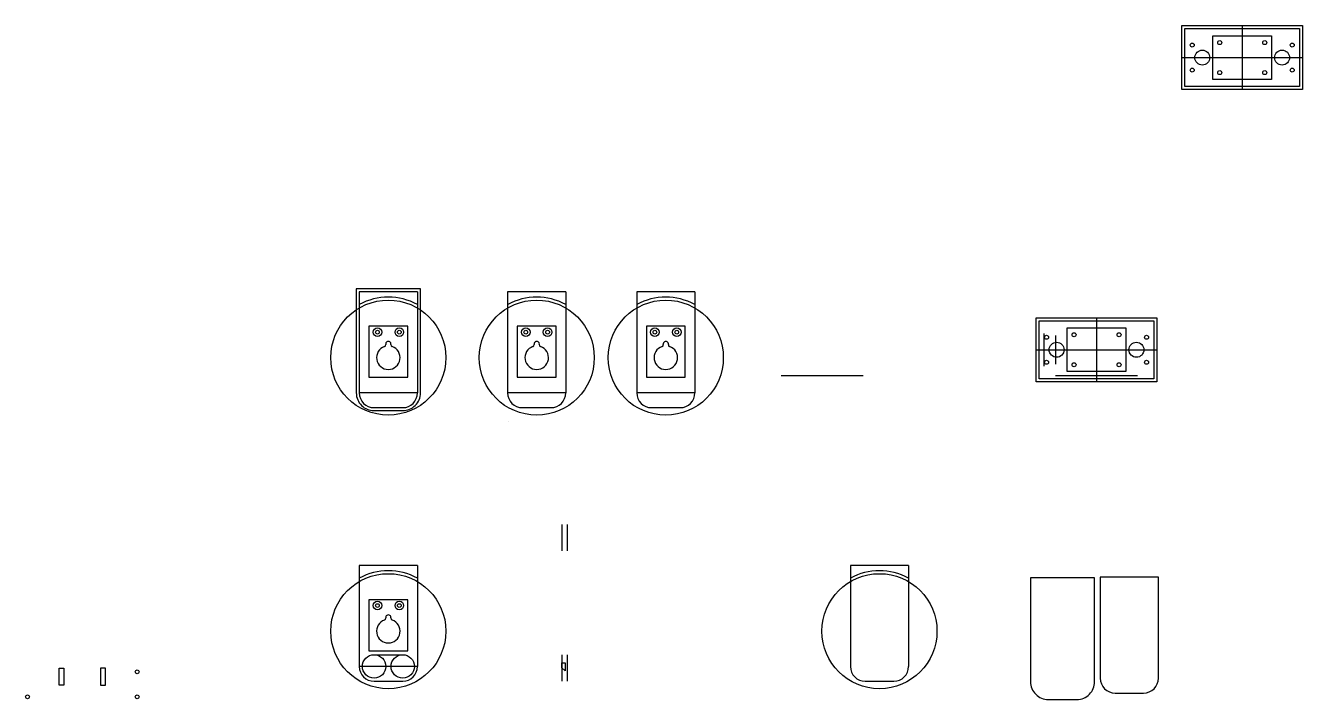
# Model space of a CAD drawing. Header units: millimetres. Extents: x 13 to 1035, y 12 to 1263.
# Drawn here: x 13 to 1035, y 12 to 551 of the extents above; entities outside this region: 2.
import ezdxf

# ---------------------------------------------------------------- set-up
doc = ezdxf.new("R2010")
doc.units = ezdxf.units.MM
doc.header["$MEASUREMENT"] = 0
doc.layers.add('Bottom_Anchor_Plate', color=7, linetype='Continuous', true_color=0x00b9db)
doc.layers.add('TPU Components', color=7, linetype='Continuous', true_color=0xf8ceb3)
doc.layers.add('Screw Holes', color=11, linetype='Continuous')

msp = doc.modelspace()

# ---------------------------------------------------------------- linework, layer by layer
for p, q in [((326.8, 337.6), (280.3, 337.6)), ((280.3, 337.6), (280.3, 256.8)), ((326.8, 337.6), (326.8, 256.8)), ((445.4, 337.6), (398.9, 337.6)), ((398.9, 337.6), (398.9, 256.8)), ((445.4, 337.6), (445.4, 256.8)), ((548.6, 337.6), (502.2, 337.6)), ((502.2, 337.6), (502.2, 256.8)), ((548.6, 337.6), (548.6, 256.8)), ((326.8, 256.8), (280.3, 256.8)), ((305.6, 256.8), (301.4, 256.8)), ((445.4, 256.8), (398.9, 256.8)), ((424.3, 256.8), (420.1, 256.8)), ((548.6, 256.8), (502.2, 256.8)), ((527.5, 256.8), (523.3, 256.8)), ((292.1, 245), (315, 245)), ((410.7, 245), (433.6, 245)), ((514, 245), (536.9, 245)), ((399.8, 233.8, 21.3), (399.8, 233.8, 10.1)), ((442.2, 151.5), (442.2, 130.4)), ((446.4, 151.5), (446.4, 130.4)), ((326.8, 118.8), (280.3, 118.8)), ((280.3, 118.8), (280.3, 38)), ((326.8, 118.8), (326.8, 38)), ((719.6, 118.8), (673.1, 118.8)), ((673.1, 118.8), (673.1, 38)), ((719.6, 118.8), (719.6, 38)), ((292.1, 47.3), (315, 47.3)), ((442.2, 47.3), (442.2, 26.2)), ((446.4, 47.3), (446.4, 26.2)), ((326.8, 38), (280.3, 38)), ((305.6, 38), (301.4, 38)), ((292.1, 26.2), (315, 26.2)), ((684.9, 26.2), (707.8, 26.2))]:
    msp.add_line(p, q)
for points in [[(329.2, 340), (277.9, 340), (277.9, 256.8, 0.414214), (292.1, 242.6), (315, 242.6, 0.414214), (329.2, 256.8)], [(868.4, 109), (817.1, 109), (817.1, 25.8, 0.414214), (831.3, 11.6), (854.2, 11.6, 0.414214), (868.4, 25.8)], [(919.4, 109.3), (872.9, 109.3), (872.9, 28.5, 0.414214), (884.7, 16.7), (907.6, 16.7, 0.414214), (919.4, 28.5)]]:
    msp.add_lwpolyline(points, format="xyb", close=True)
for points in [[(319.1, 310.2), (288, 310.2), (288, 269.4), (319.1, 269.4)], [(437.7, 310.2), (406.6, 310.2), (406.6, 269.4), (437.7, 269.4)], [(541, 310.2), (509.9, 310.2), (509.9, 269.4), (541, 269.4)], [(319.1, 91.4), (288, 91.4), (288, 50.6), (319.1, 50.6)], [(442.2, 36.8), (442.2, 41), (444.8, 41), (444.8, 34.4)]]:
    msp.add_lwpolyline(points, close=True)
for centre, radius in [((303.5, 285), 46), ((422.2, 285), 46), ((525.4, 285), 46), ((294.8, 305.4), 3.45), ((294.8, 305.4), 1.5), ((312.3, 305.4), 3.45), ((312.3, 305.4), 1.5), ((413.4, 305.4), 3.45), ((413.4, 305.4), 1.5), ((430.9, 305.4), 3.45), ((430.9, 305.4), 1.5), ((516.7, 305.4), 3.45), ((516.7, 305.4), 1.5), ((534.2, 305.4), 3.45), ((534.2, 305.4), 1.5), ((303.5, 66.2), 46), ((696.3, 66.2), 46), ((294.8, 86.7), 3.45), ((294.8, 86.7), 1.5), ((312.3, 86.7), 3.45), ((312.3, 86.7), 1.5), ((292.1, 38), 9.35), ((315, 38), 9.35)]:
    msp.add_circle(centre, radius)
for centre, radius, start, end in [((303.5, 285), 48.4, 61.3437, 118.6563), ((422.2, 285), 48.4, 61.3437, 118.6563), ((525.4, 285), 48.4, 61.3437, 118.6563), ((303.5, 295.9), 2.1, 349.7196, 190.2804), ((422.2, 295.9), 2.1, 349.7196, 190.2804), ((525.4, 295.9), 2.1, 349.7196, 190.2804), ((303.5, 285), 9.42, 108.6333, 71.3667), ((300.1, 295.3), 1.42, 288.6333, 10.2804), ((307, 295.3), 1.42, 169.7196, 251.3667), ((422.2, 285), 9.42, 108.6333, 71.3667), ((418.7, 295.3), 1.42, 288.6333, 10.2804), ((425.6, 295.3), 1.42, 169.7196, 251.3667), ((525.4, 285), 9.42, 108.6333, 71.3667), ((522, 295.3), 1.42, 288.6333, 10.2804), ((528.9, 295.3), 1.42, 169.7196, 251.3667), ((292.1, 256.8), 11.8, 180, 270), ((315, 256.8), 11.8, 270, 0), ((410.7, 256.8), 11.8, 180, 270), ((433.6, 256.8), 11.8, 270, 0), ((514, 256.8), 11.8, 180, 270), ((536.9, 256.8), 11.8, 270, 0), ((303.5, 66.2), 48.4, 61.3437, 118.6563), ((696.3, 66.2), 48.4, 61.3437, 118.6563), ((303.5, 66.2), 9.42, 108.6333, 71.3667), ((300.1, 76.5), 1.42, 288.6333, 10.2804), ((303.5, 77.1), 2.1, 349.7196, 190.2804), ((307, 76.5), 1.42, 169.7196, 251.3667), ((292.1, 38), 11.8, 180, 270), ((315, 38), 11.8, 270, 0), ((684.9, 38), 11.8, 180, 270), ((707.8, 38), 11.8, 270, 0)]:
    msp.add_arc(centre, radius, start, end)
at = {"layer": 'Bottom_Anchor_Plate'}
for p, q in [((827.9, 1236.8, 27.8), (827.9, 1263, 27.8)), ((827.9, 278.2, 27.8), (827.9, 304.4, 27.8)), ((837.3, 279.8, 24.7), (837.3, 302.7, 24.7)), ((837.2, 293.4, 15.4), (837.2, 289.2, 15.4)), ((683.2, 270.5, 15.4), (617.7, 270.5, 15.4)), ((902.7, 270.5, 15.4), (837.2, 270.5, 15.4))]:
    msp.add_line(p, q, dxfattribs=at)
at = {"layer": 'Screw Holes'}
for p, q in [((986.4, 550.7), (986.4, 499.4)), ((938.2, 525), (1034.6, 525)), ((869.9, 316.9, 106.8), (869.9, 265.7, 106.8)), ((821.7, 291.3, 106.8), (918.1, 291.3, 106.8)), ((40.3, 36.6), (44.1, 36.6)), ((40.3, 22.9), (40.3, 36.6)), ((44.1, 36.6), (44.1, 22.9)), ((77.2, 36.6), (73.4, 36.6)), ((73.4, 36.6), (73.4, 22.9)), ((77.2, 22.9), (77.2, 36.6)), ((44.1, 22.9), (40.3, 22.9)), ((73.4, 22.9), (77.2, 22.9))]:
    msp.add_line(p, q, dxfattribs=at)
for points in [[(938.2, 550.7), (1034.6, 550.7), (1034.6, 499.4), (938.2, 499.4)], [(940.6, 548.2), (1032.2, 548.2), (1032.2, 501.8), (940.6, 501.8)], [(962.9, 507.5), (962.9, 542.5), (1009.9, 542.5), (1009.9, 507.5)]]:
    msp.add_lwpolyline(points, close=True, dxfattribs=at)
at = {"layer": 'Screw Holes', "elevation": 106.8}
for points in [[(821.7, 316.9), (918.1, 316.9), (918.1, 265.7), (821.7, 265.7)], [(824.1, 314.5), (915.7, 314.5), (915.7, 268.1), (824.1, 268.1)], [(846.4, 273.8), (846.4, 308.8), (893.4, 308.8), (893.4, 273.8)]]:
    msp.add_lwpolyline(points, close=True, dxfattribs=at)
at = {"layer": 'Screw Holes'}
for centre, radius in [((946.4, 535), 1.6), ((968.4, 537), 1.6), ((1004.4, 537), 1.6), ((1026.4, 535), 1.6), ((954.5, 525), 6), ((1018.3, 525), 6), ((946.4, 515), 1.6), ((968.4, 513), 1.6), ((1004.4, 513), 1.6), ((1026.4, 515), 1.6), ((829.9, 301.3, 106.8), 1.6), ((838, 291.3, 106.8), 6), ((851.9, 303.3, 106.8), 1.6), ((887.9, 303.3, 106.8), 1.6), ((901.8, 291.3, 106.8), 6), ((909.9, 301.3, 106.8), 1.6), ((829.9, 281.3, 106.8), 1.6), ((851.9, 279.3, 106.8), 1.6), ((887.9, 279.3, 106.8), 1.6), ((909.9, 281.3, 106.8), 1.6), ((102.6, 33.7, 31.1), 1.5), ((102.6, 33.7), 1.5), ((14.9, 13.7, 31.1), 1.5), ((14.9, 13.7), 1.5), ((102.6, 13.7, 31.1), 1.5), ((102.6, 13.7), 1.5)]:
    msp.add_circle(centre, radius, dxfattribs=at)
at = {"layer": 'TPU Components', "extrusion": (-1, 0, 0)}
msp.add_line((987.9, 1249.9, 56.6), (987.9, 1249.9, 74.6), dxfattribs=at)

doc.saveas('drawing.dxf')
